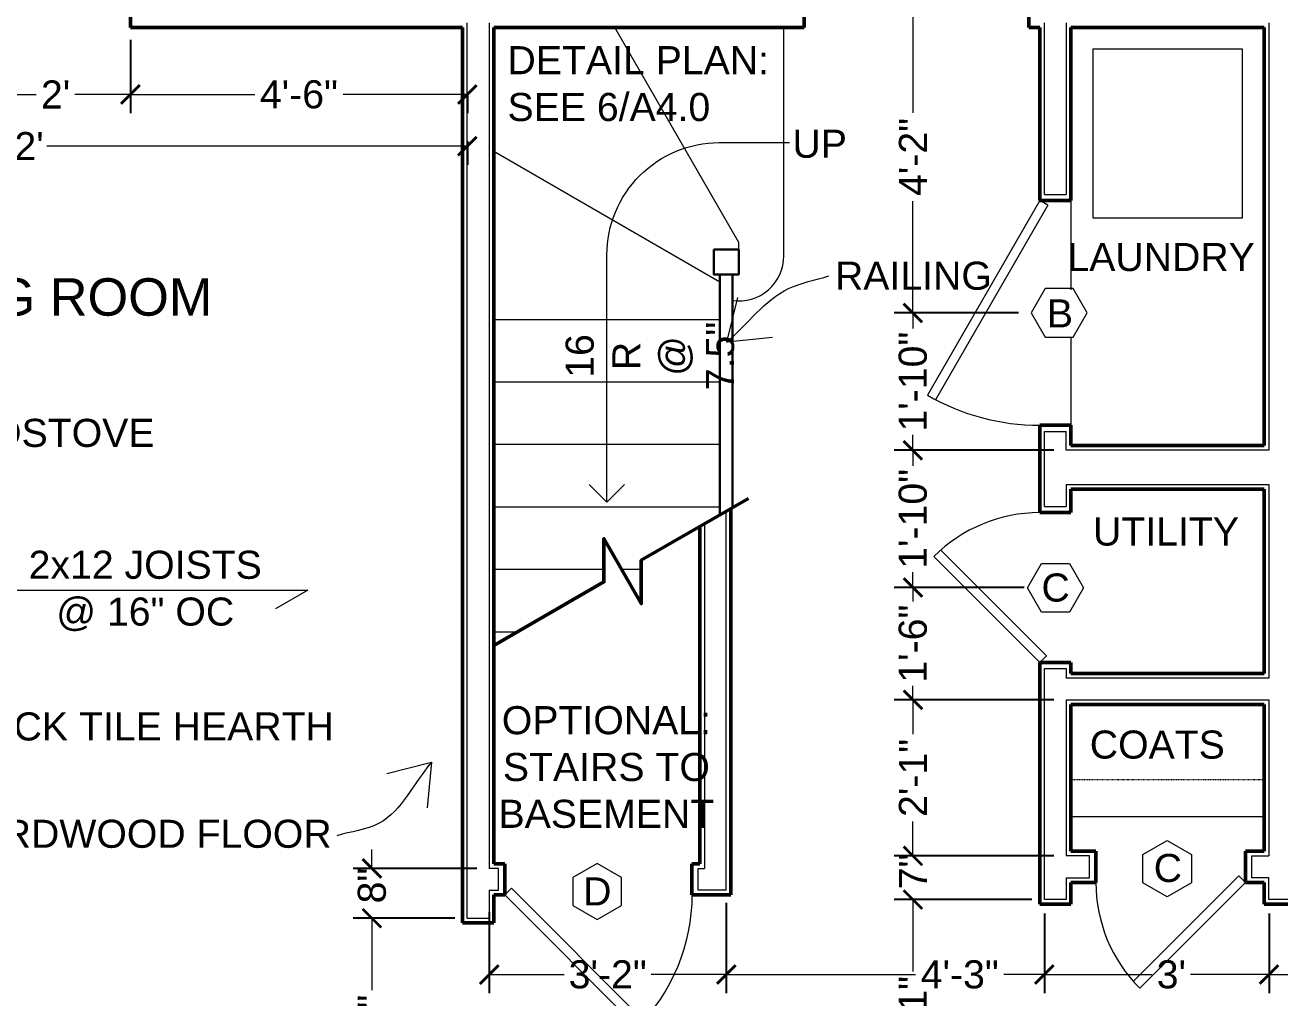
# Model space of a CAD drawing. Header units: inches. Extents: x -4969 to 16721, y 2489 to 24693.
# Drawn here: x 373.1 to 574.2, y 7137.5 to 7293.4 of the extents above; entities that cross this region are included whole.
import ezdxf

# ---------------------------------------------------------------- set-up
doc = ezdxf.new("R2010")
doc.units = ezdxf.units.IN
doc.header["$MEASUREMENT"] = 0
doc.linetypes.add('DASHED2', pattern=[0.375, 0.25, -0.125])
doc.layers.get('0').update_dxf_attribs({"lineweight": 5})
for name, color, linetype, lineweight in [('1', 1, 'Continuous', 9), ('2', 6, 'Continuous', 20), ('3', 3, 'Continuous', 30), ('5', 4, 'Continuous', 50), ('A-DIMSx', 7, 'Continuous', 9), ('A-SYMB', 7, 'Continuous', 20), ('A-TEXTx', 7, 'Continuous', 20)]:
    doc.layers.add(name, color=color, linetype=linetype, lineweight=lineweight)
doc.styles.get("Standard").update_dxf_attribs({"font": 'Arial.ttf'})
doc.dimstyles.get("Standard").update_dxf_attribs({"dimtxt": 3, "dimasz": 2, "dimexe": 0.03125, "dimexo": 0.0625, "dimgap": 0.03125, "dimtad": 0, "dimtoh": 1, "dimdec": 4, "dimlfac": 0.99985, "dimzin": 0, "dimdsep": 46, "dimlunit": 4, "dimtxsty": 'Standard', "dimblk": 'ARCHTICK', "dimblk1": 'ARCHTICK', "dimblk2": 'ARCHTICK', "dimcen": 0.09, "dimclrt": 256, "dimadec": 0, "dimazin": 0, "dimtfac": 1, "dimtdec": 4, "dimtofl": 0, "dimtmove": 0, "dimatfit": 3, "dimfxl": 1, "dimtolj": 1, "dimtzin": 0, "dimarcsym": 0})

# ---------------------------------------------------------------- blocks, each defined once
blk = doc.blocks.new('door plan 24')
at = {"layer": '1'}
for p, q in [((356.81, 1360.41), (360.31, 1360.41)), ((356.06, 1335.41), (339.09, 1352.38)), ((357.12, 1336.47), (340.15, 1353.44)), ((356.06, 1335.41), (357.12, 1336.47)), ((356.81, 1334.41), (360.31, 1334.41))]:
    blk.add_line(p, q, dxfattribs=at)
blk.add_arc((356.06, 1335.41), 24, 90, 135, dxfattribs=at)
at = {"layer": '5'}
for p, q in [((361.06, 1359.41), (356.06, 1359.41)), ((361.06, 1335.41), (356.06, 1335.41))]:
    blk.add_line(p, q, dxfattribs=at)
blk = doc.blocks.new('_ArchTick')
at = {"color": 0, "linetype": 'ByBlock', "lineweight": 0, "const_width": 0.15}
blk.add_lwpolyline([(-0.5, -0.5), (0.5, 0.5)], dxfattribs=at)
blk = doc.blocks.new('*D22')
at = {"layer": 'A-DIMSx', "color": 0, "lineweight": -2, "ltscale": 0.1, "transparency": 16777216}
for p, q in [((390, 7291.02), (390, 7279.28)), ((444, 7282.18), (444, 7279.28))]:
    blk.add_line(p, q, dxfattribs=at)
at = {"layer": 'A-DIMSx', "color": 0, "lineweight": 5, "ltscale": 0.1, "transparency": 16777216}
for p, q in [((390, 7282.28), (409.92, 7282.28)), ((444, 7282.28), (424.07, 7282.28))]:
    blk.add_line(p, q, dxfattribs=at)
at = {"layer": 'Defpoints', "color": 0, "ltscale": 0.1, "transparency": 16777216}
for p in [(390, 7293.02), (444, 7284.18), (444, 7282.28)]:
    blk.add_point(p, dxfattribs=at)
at = {"layer": 'A-DIMSx', "color": 0, "lineweight": 5, "ltscale": 0.1, "transparency": 16777216, "xscale": 3, "yscale": 3, "zscale": 3, "rotation": 180}
blk.add_blockref('_ArchTick', (390, 7282.28), dxfattribs=at)
at = {"layer": 'A-DIMSx', "color": 0, "lineweight": 5, "ltscale": 0.1, "transparency": 16777216, "xscale": 3, "yscale": 3, "zscale": 3}
blk.add_blockref('_ArchTick', (444, 7282.28), dxfattribs=at)
at = {"layer": 'A-DIMSx', "ltscale": 0.1, "transparency": 16777216, "insert": (417, 7282.28), "char_height": 4.5, "attachment_point": 5}
blk.add_mtext('\\A1;4\'-6"', dxfattribs=at)
blk = doc.blocks.new('*D24')
at = {"layer": 'A-DIMSx', "color": 0, "lineweight": -2, "ltscale": 0.1, "transparency": 16777216}
for p, q in [((300, 7275.79), (300, 7271.01)), ((444, 7274.82), (444, 7271.01))]:
    blk.add_line(p, q, dxfattribs=at)
at = {"layer": 'A-DIMSx', "color": 0, "lineweight": 5, "ltscale": 0.1, "transparency": 16777216}
for p, q in [((300, 7274.01), (367.39, 7274.01)), ((444, 7274.01), (376.6, 7274.01))]:
    blk.add_line(p, q, dxfattribs=at)
at = {"layer": 'Defpoints', "color": 0, "ltscale": 0.1, "transparency": 16777216}
for p in [(300, 7277.79), (444, 7276.82), (444, 7274.01)]:
    blk.add_point(p, dxfattribs=at)
at = {"layer": 'A-DIMSx', "color": 0, "lineweight": 5, "ltscale": 0.1, "transparency": 16777216, "xscale": 3, "yscale": 3, "zscale": 3, "rotation": 180}
blk.add_blockref('_ArchTick', (300, 7274.01), dxfattribs=at)
at = {"layer": 'A-DIMSx', "color": 0, "lineweight": 5, "ltscale": 0.1, "transparency": 16777216, "xscale": 3, "yscale": 3, "zscale": 3}
blk.add_blockref('_ArchTick', (444, 7274.01), dxfattribs=at)
at = {"layer": 'A-DIMSx', "ltscale": 0.1, "transparency": 16777216, "insert": (372, 7274.01), "char_height": 4.5, "attachment_point": 5}
blk.add_mtext("\\A1;12'", dxfattribs=at)
blk = doc.blocks.new('*D41')
at = {"layer": 'A-DIMSx', "color": 0, "lineweight": -2, "ltscale": 0.1, "transparency": 16777216}
for p, q in [((534.5, 7153.27), (512.42, 7153.27)), ((534.5, 7116.27), (512.42, 7116.27))]:
    blk.add_line(p, q, dxfattribs=at)
at = {"layer": 'A-DIMSx', "color": 0, "lineweight": 5, "ltscale": 0.1, "transparency": 16777216}
for p, q in [((515.42, 7153.27), (515.42, 7141.75)), ((515.42, 7116.27), (515.42, 7127.8))]:
    blk.add_line(p, q, dxfattribs=at)
at = {"layer": 'Defpoints', "color": 0, "ltscale": 0.1, "transparency": 16777216}
for p in [(515.42, 7153.27), (536.5, 7153.27), (536.5, 7116.27)]:
    blk.add_point(p, dxfattribs=at)
at = {"layer": 'A-DIMSx', "color": 0, "lineweight": 5, "ltscale": 0.1, "transparency": 16777216, "xscale": 3, "yscale": 3, "zscale": 3}
for p, rotation in [((515.42, 7153.27), 90), ((515.42, 7116.27), 270)]:
    blk.add_blockref('_ArchTick', p, dxfattribs=dict(at, rotation=rotation))
at = {"layer": 'A-DIMSx', "ltscale": 0.1, "transparency": 16777216, "insert": (515.42, 7134.77), "char_height": 4.5, "attachment_point": 5, "rotation": 90}
blk.add_mtext('\\A1;3\'-1"', dxfattribs=at)
blk = doc.blocks.new('*D42')
at = {"layer": 'A-DIMSx', "color": 0, "lineweight": -2, "ltscale": 0.1, "transparency": 16777216}
for p, q in [((538, 7185.27), (512.42, 7185.27)), ((538, 7160.27), (512.42, 7160.27))]:
    blk.add_line(p, q, dxfattribs=at)
at = {"layer": 'A-DIMSx', "color": 0, "lineweight": 5, "ltscale": 0.1, "transparency": 16777216}
for p, q in [((515.42, 7185.27), (515.42, 7179.79)), ((515.42, 7160.27), (515.42, 7165.76))]:
    blk.add_line(p, q, dxfattribs=at)
at = {"layer": 'Defpoints', "color": 0, "ltscale": 0.1, "transparency": 16777216}
for p in [(515.42, 7185.27), (540, 7185.27), (540, 7160.27)]:
    blk.add_point(p, dxfattribs=at)
at = {"layer": 'A-DIMSx', "color": 0, "lineweight": 5, "ltscale": 0.1, "transparency": 16777216, "xscale": 3, "yscale": 3, "zscale": 3}
for p, rotation in [((515.42, 7185.27), 90), ((515.42, 7160.27), 270)]:
    blk.add_blockref('_ArchTick', p, dxfattribs=dict(at, rotation=rotation))
at = {"layer": 'A-DIMSx', "ltscale": 0.1, "transparency": 16777216, "insert": (515.42, 7172.77), "char_height": 4.5, "attachment_point": 5, "rotation": 90}
blk.add_mtext('\\A1;2\'-1"', dxfattribs=at)
blk = doc.blocks.new('*D43')
at = {"layer": 'A-DIMSx', "color": 0, "lineweight": -2, "ltscale": 0.1, "transparency": 16777216}
for p, q in [((533.24, 7203.28), (512.42, 7203.28)), ((538, 7185.27), (512.42, 7185.27))]:
    blk.add_line(p, q, dxfattribs=at)
at = {"layer": 'A-DIMSx', "color": 0, "lineweight": 5, "ltscale": 0.1, "transparency": 16777216}
for p, q in [((515.42, 7203.28), (515.42, 7201.05)), ((515.42, 7185.27), (515.42, 7187.51))]:
    blk.add_line(p, q, dxfattribs=at)
at = {"layer": 'Defpoints', "color": 0, "ltscale": 0.1, "transparency": 16777216}
for p in [(515.42, 7203.28), (535.24, 7203.28), (540, 7185.27)]:
    blk.add_point(p, dxfattribs=at)
at = {"layer": 'A-DIMSx', "color": 0, "lineweight": 5, "ltscale": 0.1, "transparency": 16777216, "xscale": 3, "yscale": 3, "zscale": 3}
for p, rotation in [((515.42, 7203.28), 90), ((515.42, 7185.27), 270)]:
    blk.add_blockref('_ArchTick', p, dxfattribs=dict(at, rotation=rotation))
at = {"layer": 'A-DIMSx', "ltscale": 0.1, "transparency": 16777216, "insert": (515.42, 7194.28), "char_height": 4.5, "attachment_point": 5, "rotation": 90}
blk.add_mtext('\\A1;1\'-6"', dxfattribs=at)
blk = doc.blocks.new('*D44')
at = {"layer": 'A-DIMSx', "color": 0, "lineweight": -2, "ltscale": 0.1, "transparency": 16777216}
for p, q in [((538, 7225.27), (512.42, 7225.27)), ((533.24, 7203.28), (512.42, 7203.28))]:
    blk.add_line(p, q, dxfattribs=at)
at = {"layer": 'A-DIMSx', "color": 0, "lineweight": 5, "ltscale": 0.1, "transparency": 16777216}
for p, q in [((515.42, 7225.27), (515.42, 7222.79)), ((515.42, 7203.28), (515.42, 7205.76))]:
    blk.add_line(p, q, dxfattribs=at)
at = {"layer": 'Defpoints', "color": 0, "ltscale": 0.1, "transparency": 16777216}
for p in [(515.42, 7225.27), (540, 7225.27), (535.24, 7203.28)]:
    blk.add_point(p, dxfattribs=at)
at = {"layer": 'A-DIMSx', "color": 0, "lineweight": 5, "ltscale": 0.1, "transparency": 16777216, "xscale": 3, "yscale": 3, "zscale": 3}
for p, rotation in [((515.42, 7225.27), 90), ((515.42, 7203.28), 270)]:
    blk.add_blockref('_ArchTick', p, dxfattribs=dict(at, rotation=rotation))
at = {"layer": 'A-DIMSx', "ltscale": 0.1, "transparency": 16777216, "insert": (515.42, 7214.28), "char_height": 4.5, "attachment_point": 5, "rotation": 90}
blk.add_mtext('\\A1;1\'-10"', dxfattribs=at)
blk = doc.blocks.new('*D45')
at = {"layer": 'A-DIMSx', "color": 0, "lineweight": -2, "ltscale": 0.1, "transparency": 16777216}
for p, q in [((532.37, 7247.27), (512.42, 7247.27)), ((538, 7225.27), (512.42, 7225.27))]:
    blk.add_line(p, q, dxfattribs=at)
at = {"layer": 'A-DIMSx', "color": 0, "lineweight": 5, "ltscale": 0.1, "transparency": 16777216}
for p, q in [((515.42, 7247.27), (515.42, 7244.79)), ((515.42, 7225.27), (515.42, 7227.76))]:
    blk.add_line(p, q, dxfattribs=at)
at = {"layer": 'Defpoints', "color": 0, "ltscale": 0.1, "transparency": 16777216}
for p in [(515.42, 7247.27), (534.37, 7247.27), (540, 7225.27)]:
    blk.add_point(p, dxfattribs=at)
at = {"layer": 'A-DIMSx', "color": 0, "lineweight": 5, "ltscale": 0.1, "transparency": 16777216, "xscale": 3, "yscale": 3, "zscale": 3}
for p, rotation in [((515.42, 7247.27), 90), ((515.42, 7225.27), 270)]:
    blk.add_blockref('_ArchTick', p, dxfattribs=dict(at, rotation=rotation))
at = {"layer": 'A-DIMSx', "ltscale": 0.1, "transparency": 16777216, "insert": (515.42, 7236.27), "char_height": 4.5, "attachment_point": 5, "rotation": 90}
blk.add_mtext('\\A1;1\'-10"', dxfattribs=at)
blk = doc.blocks.new('*D46')
at = {"layer": 'A-DIMSx', "color": 0, "lineweight": -2, "ltscale": 0.1, "transparency": 16777216}
for p, q in [((532.75, 7297.27), (512.42, 7297.27)), ((532.37, 7247.27), (512.42, 7247.27))]:
    blk.add_line(p, q, dxfattribs=at)
at = {"layer": 'A-DIMSx', "color": 0, "lineweight": 5, "ltscale": 0.1, "transparency": 16777216}
for p, q in [((515.42, 7297.27), (515.42, 7279.35)), ((515.42, 7247.27), (515.42, 7265.2))]:
    blk.add_line(p, q, dxfattribs=at)
at = {"layer": 'Defpoints', "color": 0, "ltscale": 0.1, "transparency": 16777216}
for p in [(515.42, 7297.27), (534.75, 7297.27), (534.37, 7247.27)]:
    blk.add_point(p, dxfattribs=at)
at = {"layer": 'A-DIMSx', "color": 0, "lineweight": 5, "ltscale": 0.1, "transparency": 16777216, "xscale": 3, "yscale": 3, "zscale": 3}
for p, rotation in [((515.42, 7297.27), 90), ((515.42, 7247.27), 270)]:
    blk.add_blockref('_ArchTick', p, dxfattribs=dict(at, rotation=rotation))
at = {"layer": 'A-DIMSx', "ltscale": 0.1, "transparency": 16777216, "insert": (515.42, 7272.27), "char_height": 4.5, "attachment_point": 5, "rotation": 90}
blk.add_mtext('\\A1;4\'-2"', dxfattribs=at)
blk = doc.blocks.new('*D47')
at = {"layer": 'A-DIMSx', "color": 0, "lineweight": -2, "ltscale": 0.1, "transparency": 16777216}
for p, q in [((485.5, 7152.77), (485.5, 7138.26)), ((447.5, 7151.27), (447.5, 7138.26))]:
    blk.add_line(p, q, dxfattribs=at)
at = {"layer": 'A-DIMSx', "color": 0, "lineweight": 5, "ltscale": 0.1, "transparency": 16777216}
for p, q in [((447.5, 7141.26), (459.52, 7141.26)), ((485.5, 7141.26), (473.48, 7141.26))]:
    blk.add_line(p, q, dxfattribs=at)
at = {"layer": 'Defpoints', "color": 0, "ltscale": 0.1, "transparency": 16777216}
for p in [(485.5, 7154.77), (447.5, 7153.27), (485.5, 7141.26)]:
    blk.add_point(p, dxfattribs=at)
at = {"layer": 'A-DIMSx', "color": 0, "lineweight": 5, "ltscale": 0.1, "transparency": 16777216, "xscale": 3, "yscale": 3, "zscale": 3, "rotation": 180}
blk.add_blockref('_ArchTick', (447.5, 7141.26), dxfattribs=at)
at = {"layer": 'A-DIMSx', "color": 0, "lineweight": 5, "ltscale": 0.1, "transparency": 16777216, "xscale": 3, "yscale": 3, "zscale": 3}
blk.add_blockref('_ArchTick', (485.5, 7141.26), dxfattribs=at)
at = {"layer": 'A-DIMSx', "ltscale": 0.1, "transparency": 16777216, "insert": (466.5, 7141.26), "char_height": 4.5, "attachment_point": 5}
blk.add_mtext('\\A1;3\'-2"', dxfattribs=at)
blk = doc.blocks.new('*D48')
at = {"layer": 'A-DIMSx', "color": 0, "lineweight": -2, "ltscale": 0.1, "transparency": 16777216}
for p, q in [((485.5, 7152.77), (485.5, 7138.26)), ((536.5, 7151.02), (536.5, 7138.26))]:
    blk.add_line(p, q, dxfattribs=at)
at = {"layer": 'A-DIMSx', "color": 0, "lineweight": 5, "ltscale": 0.1, "transparency": 16777216}
for p, q in [((485.5, 7141.26), (515.86, 7141.26)), ((536.5, 7141.26), (530, 7141.26))]:
    blk.add_line(p, q, dxfattribs=at)
at = {"layer": 'Defpoints', "color": 0, "ltscale": 0.1, "transparency": 16777216}
for p in [(485.5, 7154.77), (536.5, 7153.02), (536.5, 7141.26)]:
    blk.add_point(p, dxfattribs=at)
at = {"layer": 'A-DIMSx', "color": 0, "lineweight": 5, "ltscale": 0.1, "transparency": 16777216, "xscale": 3, "yscale": 3, "zscale": 3, "rotation": 180}
blk.add_blockref('_ArchTick', (485.5, 7141.26), dxfattribs=at)
at = {"layer": 'A-DIMSx', "color": 0, "lineweight": 5, "ltscale": 0.1, "transparency": 16777216, "xscale": 3, "yscale": 3, "zscale": 3}
blk.add_blockref('_ArchTick', (536.5, 7141.26), dxfattribs=at)
at = {"layer": 'A-DIMSx', "ltscale": 0.1, "transparency": 16777216, "insert": (522.93, 7141.26), "char_height": 4.5, "attachment_point": 5}
blk.add_mtext('\\A1;4\'-3"', dxfattribs=at)
blk = doc.blocks.new('*D49')
at = {"layer": 'A-DIMSx', "color": 0, "lineweight": -2, "ltscale": 0.1, "transparency": 16777216}
for p, q in [((536.5, 7151.02), (536.5, 7138.26)), ((572.5, 7151.02), (572.5, 7138.26))]:
    blk.add_line(p, q, dxfattribs=at)
at = {"layer": 'A-DIMSx', "color": 0, "lineweight": 5, "ltscale": 0.1, "transparency": 16777216}
for p, q in [((536.5, 7141.26), (553.78, 7141.26)), ((572.5, 7141.26), (559.92, 7141.26))]:
    blk.add_line(p, q, dxfattribs=at)
at = {"layer": 'Defpoints', "color": 0, "ltscale": 0.1, "transparency": 16777216}
for p in [(536.5, 7153.02), (572.5, 7153.02), (572.5, 7141.26)]:
    blk.add_point(p, dxfattribs=at)
at = {"layer": 'A-DIMSx', "color": 0, "lineweight": 5, "ltscale": 0.1, "transparency": 16777216, "xscale": 3, "yscale": 3, "zscale": 3, "rotation": 180}
blk.add_blockref('_ArchTick', (536.5, 7141.26), dxfattribs=at)
at = {"layer": 'A-DIMSx', "color": 0, "lineweight": 5, "ltscale": 0.1, "transparency": 16777216, "xscale": 3, "yscale": 3, "zscale": 3}
blk.add_blockref('_ArchTick', (572.5, 7141.26), dxfattribs=at)
at = {"layer": 'A-DIMSx', "ltscale": 0.1, "transparency": 16777216, "insert": (556.85, 7141.26), "char_height": 4.5, "attachment_point": 5}
blk.add_mtext("\\A1;3'", dxfattribs=at)
blk = doc.blocks.new('*D50')
at = {"layer": 'A-DIMSx', "color": 0, "lineweight": -2, "ltscale": 0.1, "transparency": 16777216}
for p, q in [((572.5, 7151.02), (572.5, 7138.26)), ((680.5, 7124.27), (680.5, 7144.26))]:
    blk.add_line(p, q, dxfattribs=at)
at = {"layer": 'A-DIMSx', "color": 0, "lineweight": 5, "ltscale": 0.1, "transparency": 16777216}
for p, q in [((572.5, 7141.26), (623.43, 7141.26)), ((680.5, 7141.26), (629.57, 7141.26))]:
    blk.add_line(p, q, dxfattribs=at)
at = {"layer": 'Defpoints', "color": 0, "ltscale": 0.1, "transparency": 16777216}
for p in [(572.5, 7153.02), (680.5, 7141.26), (680.5, 7122.27)]:
    blk.add_point(p, dxfattribs=at)
at = {"layer": 'A-DIMSx', "color": 0, "lineweight": 5, "ltscale": 0.1, "transparency": 16777216, "xscale": 3, "yscale": 3, "zscale": 3, "rotation": 180}
blk.add_blockref('_ArchTick', (572.5, 7141.26), dxfattribs=at)
at = {"layer": 'A-DIMSx', "color": 0, "lineweight": 5, "ltscale": 0.1, "transparency": 16777216, "xscale": 3, "yscale": 3, "zscale": 3}
blk.add_blockref('_ArchTick', (680.5, 7141.26), dxfattribs=at)
at = {"layer": 'A-DIMSx', "ltscale": 0.1, "transparency": 16777216, "insert": (626.5, 7141.26), "char_height": 4.5, "attachment_point": 5}
blk.add_mtext("\\A1;9'", dxfattribs=at)
blk = doc.blocks.new('*D97')
at = {"layer": 'A-DIMSx', "color": 0, "lineweight": 5, "ltscale": 0.1, "transparency": 16777216}
for p, q in [((515.42, 7160.27), (515.42, 7163.27)), ((515.42, 7153.27), (515.42, 7150.27))]:
    blk.add_line(p, q, dxfattribs=at)
at = {"layer": 'A-DIMSx', "color": 0, "lineweight": -2, "ltscale": 0.1, "transparency": 16777216}
for p, q in [((537.93, 7160.27), (512.42, 7160.27)), ((534.5, 7153.27), (512.42, 7153.27))]:
    blk.add_line(p, q, dxfattribs=at)
at = {"layer": 'Defpoints', "color": 0, "ltscale": 0.1, "transparency": 16777216}
for p in [(515.42, 7160.27), (539.93, 7160.27), (536.5, 7153.27)]:
    blk.add_point(p, dxfattribs=at)
at = {"layer": 'A-DIMSx', "color": 0, "lineweight": 5, "ltscale": 0.1, "transparency": 16777216, "xscale": 3, "yscale": 3, "zscale": 3}
for p, rotation in [((515.42, 7160.27), 270), ((515.42, 7153.27), 90)]:
    blk.add_blockref('_ArchTick', p, dxfattribs=dict(at, rotation=rotation))
at = {"layer": 'A-DIMSx', "ltscale": 0.1, "transparency": 16777216, "insert": (515.42, 7157.78), "char_height": 4.5, "attachment_point": 5, "rotation": 90}
blk.add_mtext('\\A1;7"', dxfattribs=at)
blk = doc.blocks.new('*D110')
at = {"layer": 'A-DIMSx', "color": 0, "lineweight": -2, "ltscale": 0.1, "transparency": 16777216}
for p, q in [((442, 7150.27), (425.71, 7150.27)), ((442, 7113.27), (425.71, 7113.27))]:
    blk.add_line(p, q, dxfattribs=at)
at = {"layer": 'A-DIMSx', "color": 0, "lineweight": 5, "ltscale": 0.1, "transparency": 16777216}
for p, q in [((428.71, 7150.27), (428.71, 7138.75)), ((428.71, 7113.27), (428.71, 7124.8))]:
    blk.add_line(p, q, dxfattribs=at)
at = {"layer": 'Defpoints', "color": 0, "ltscale": 0.1, "transparency": 16777216}
for p in [(428.71, 7150.27), (444, 7150.27), (444, 7113.27)]:
    blk.add_point(p, dxfattribs=at)
at = {"layer": 'A-DIMSx', "color": 0, "lineweight": 5, "ltscale": 0.1, "transparency": 16777216, "xscale": 3, "yscale": 3, "zscale": 3}
for p, rotation in [((428.71, 7150.27), 90), ((428.71, 7113.27), 270)]:
    blk.add_blockref('_ArchTick', p, dxfattribs=dict(at, rotation=rotation))
at = {"layer": 'A-DIMSx', "ltscale": 0.1, "transparency": 16777216, "insert": (428.71, 7131.77), "char_height": 4.5, "attachment_point": 5, "rotation": 90}
blk.add_mtext('\\A1;3\'-1"', dxfattribs=at)
blk = doc.blocks.new('*D111')
at = {"layer": 'A-DIMSx', "color": 0, "lineweight": 5, "ltscale": 0.1, "transparency": 16777216}
for p, q in [((428.71, 7158.27), (428.71, 7161.27)), ((428.71, 7150.27), (428.71, 7147.27))]:
    blk.add_line(p, q, dxfattribs=at)
at = {"layer": 'A-DIMSx', "color": 0, "lineweight": -2, "ltscale": 0.1, "transparency": 16777216}
for p, q in [((445.5, 7158.27), (425.71, 7158.27)), ((442, 7150.27), (425.71, 7150.27))]:
    blk.add_line(p, q, dxfattribs=at)
at = {"layer": 'Defpoints', "color": 0, "ltscale": 0.1, "transparency": 16777216}
for p in [(428.71, 7158.27), (447.5, 7158.27), (444, 7150.27)]:
    blk.add_point(p, dxfattribs=at)
at = {"layer": 'A-DIMSx', "color": 0, "lineweight": 5, "ltscale": 0.1, "transparency": 16777216, "xscale": 3, "yscale": 3, "zscale": 3}
for p, rotation in [((428.71, 7158.27), 270), ((428.71, 7150.27), 90)]:
    blk.add_blockref('_ArchTick', p, dxfattribs=dict(at, rotation=rotation))
at = {"layer": 'A-DIMSx', "ltscale": 0.1, "transparency": 16777216, "insert": (428.71, 7155.52), "char_height": 4.5, "attachment_point": 5, "rotation": 90}
blk.add_mtext('\\A1;8"', dxfattribs=at)
blk = doc.blocks.new('*D400')
at = {"layer": 'A-DIMSx', "color": 0, "lineweight": -2, "ltscale": 0.1, "transparency": 16777216}
for p, q in [((366, 7291.02), (366, 7279.28)), ((390, 7291.02), (390, 7279.28))]:
    blk.add_line(p, q, dxfattribs=at)
at = {"layer": 'A-DIMSx', "color": 0, "lineweight": 5, "ltscale": 0.1, "transparency": 16777216}
for p, q in [((366, 7282.28), (374.89, 7282.28)), ((390, 7282.28), (381.1, 7282.28))]:
    blk.add_line(p, q, dxfattribs=at)
at = {"layer": 'Defpoints', "color": 0, "ltscale": 0.1, "transparency": 16777216}
for p in [(366, 7293.02), (390, 7293.02), (390, 7282.28)]:
    blk.add_point(p, dxfattribs=at)
at = {"layer": 'A-DIMSx', "color": 0, "lineweight": 5, "ltscale": 0.1, "transparency": 16777216, "xscale": 3, "yscale": 3, "zscale": 3, "rotation": 180}
blk.add_blockref('_ArchTick', (366, 7282.28), dxfattribs=at)
at = {"layer": 'A-DIMSx', "color": 0, "lineweight": 5, "ltscale": 0.1, "transparency": 16777216, "xscale": 3, "yscale": 3, "zscale": 3}
blk.add_blockref('_ArchTick', (390, 7282.28), dxfattribs=at)
at = {"layer": 'A-DIMSx', "ltscale": 0.1, "transparency": 16777216, "insert": (378, 7282.28), "char_height": 4.5, "attachment_point": 5}
blk.add_mtext("\\A1;2'", dxfattribs=at)
blk = doc.blocks.new('*D489')
at = {"layer": 'A-DIMSx', "color": 0, "lineweight": -2, "ltscale": 0.1, "transparency": 16777216}
for p, q in [((274, 7171.27), (274, 6967.5)), ((767.5, 7019.77), (767.5, 6967.5))]:
    blk.add_line(p, q, dxfattribs=at)
at = {"layer": 'A-DIMSx', "color": 0, "lineweight": 5, "ltscale": 0.1, "transparency": 16777216}
for p, q in [((274, 6970.5), (510.29, 6970.5)), ((767.5, 6970.5), (531.21, 6970.5))]:
    blk.add_line(p, q, dxfattribs=at)
at = {"layer": 'Defpoints', "color": 0, "ltscale": 0.1, "transparency": 16777216}
for p in [(274, 7173.27), (767.5, 7021.77), (274, 6970.5)]:
    blk.add_point(p, dxfattribs=at)
at = {"layer": 'A-DIMSx', "color": 0, "lineweight": 5, "ltscale": 0.1, "transparency": 16777216, "xscale": 3, "yscale": 3, "zscale": 3, "rotation": 180}
blk.add_blockref('_ArchTick', (274, 6970.5), dxfattribs=at)
at = {"layer": 'A-DIMSx', "color": 0, "lineweight": 5, "ltscale": 0.1, "transparency": 16777216, "xscale": 3, "yscale": 3, "zscale": 3}
blk.add_blockref('_ArchTick', (767.5, 6970.5), dxfattribs=at)
at = {"layer": 'A-DIMSx', "ltscale": 0.1, "transparency": 16777216, "insert": (520.75, 6970.5), "char_height": 4.5, "attachment_point": 5}
blk.add_mtext('\\A1;41\'-1{\\H1x;\\S1/2;}"', dxfattribs=at)
blk = doc.blocks.new('*D492')
at = {"layer": 'A-DIMSx', "color": 0, "lineweight": -2, "ltscale": 0.1, "transparency": 16777216}
for p, q in [((655.22, 7873.27), (813.17, 7873.27)), ((530, 7001.77), (813.17, 7001.77))]:
    blk.add_line(p, q, dxfattribs=at)
at = {"layer": 'A-DIMSx', "color": 0, "lineweight": 5, "ltscale": 0.1, "transparency": 16777216}
for p, q in [((810.17, 7873.27), (810.17, 7447.88)), ((810.17, 7001.77), (810.17, 7427.17))]:
    blk.add_line(p, q, dxfattribs=at)
at = {"layer": 'Defpoints', "color": 0, "ltscale": 0.1, "transparency": 16777216}
for p in [(653.22, 7873.27), (810.17, 7873.27), (528, 7001.77)]:
    blk.add_point(p, dxfattribs=at)
at = {"layer": 'A-DIMSx', "color": 0, "lineweight": 5, "ltscale": 0.1, "transparency": 16777216, "xscale": 3, "yscale": 3, "zscale": 3}
for p, rotation in [((810.17, 7873.27), 90), ((810.17, 7001.77), 270)]:
    blk.add_blockref('_ArchTick', p, dxfattribs=dict(at, rotation=rotation))
at = {"layer": 'A-DIMSx', "ltscale": 0.1, "transparency": 16777216, "insert": (810.17, 7437.52), "char_height": 4.5, "attachment_point": 5, "rotation": 90}
blk.add_mtext('\\A1;72\'-7{\\H1x;\\S1/2;}"', dxfattribs=at)
blk = doc.blocks.new('*D504')
at = {"layer": 'A-DIMSx', "color": 0, "lineweight": -2, "ltscale": 0.1, "transparency": 16777216}
for p, q in [((361.47, 7873.27), (215.06, 7873.27)), ((454, 7001.77), (215.06, 7001.77))]:
    blk.add_line(p, q, dxfattribs=at)
at = {"layer": 'A-DIMSx', "color": 0, "lineweight": 5, "ltscale": 0.1, "transparency": 16777216}
for p, q in [((218.06, 7873.27), (218.06, 7447.88)), ((218.06, 7001.77), (218.06, 7427.17))]:
    blk.add_line(p, q, dxfattribs=at)
at = {"layer": 'Defpoints', "color": 0, "ltscale": 0.1, "transparency": 16777216}
for p in [(218.06, 7873.27), (363.47, 7873.27), (456, 7001.77)]:
    blk.add_point(p, dxfattribs=at)
at = {"layer": 'A-DIMSx', "color": 0, "lineweight": 5, "ltscale": 0.1, "transparency": 16777216, "xscale": 3, "yscale": 3, "zscale": 3}
for p, rotation in [((218.06, 7873.27), 90), ((218.06, 7001.77), 270)]:
    blk.add_blockref('_ArchTick', p, dxfattribs=dict(at, rotation=rotation))
at = {"layer": 'A-DIMSx', "ltscale": 0.1, "transparency": 16777216, "insert": (218.06, 7437.52), "char_height": 4.5, "attachment_point": 5, "rotation": 90}
blk.add_mtext('\\A1;72\'-7{\\H1x;\\S1/2;}"', dxfattribs=at)
blk = doc.blocks.new('door plan 30')
at = {"layer": '1'}
for p, q in [((362.69, 1685.26), (359.19, 1685.26)), ((363.44, 1684.26), (362.38, 1683.2)), ((363.44, 1684.26), (384.65, 1663.05)), ((362.38, 1683.2), (383.57, 1662.01)), ((362.69, 1653.26), (359.19, 1653.26))]:
    blk.add_line(p, q, dxfattribs=at)
blk.add_arc((363.44, 1684.26), 30, 270, 315, dxfattribs=at)
at = {"layer": '5'}
for p, q in [((358.44, 1684.26), (363.44, 1684.26)), ((358.44, 1654.26), (363.44, 1654.26))]:
    blk.add_line(p, q, dxfattribs=at)

msp = doc.modelspace()

# ---------------------------------------------------------------- linework, layer by layer
at = {"ltscale": 0.25}
msp.add_line((556.2465993, 7293.0247155), (556.2465993, 7293.0247155), dxfattribs=at)
at = {"layer": '1'}
for p, q in [((443.9965993, 7150.2747155), (443.9965993, 7293.7747155)), ((447.4965993, 7293.7747155), (447.4965993, 7158.2747155)), ((536.4965993, 7266.2747155), (536.4965993, 7293.7747155)), ((539.9965993, 7293.7747155), (539.9965993, 7266.2747155)), ((572.4965993, 7293.7747155), (572.4965993, 7225.2747155)), ((536.4965993, 7266.2747155), (539.9965993, 7266.2747155)), ((536.4965993, 7216.2747155), (536.4965993, 7228.2747155)), ((536.4965993, 7228.2747155), (539.9965993, 7228.2747155)), ((539.9965993, 7225.2747155), (539.9965993, 7228.2747155)), ((572.4965993, 7225.2747155), (539.9965993, 7225.2747155)), ((539.9965993, 7219.7747155), (572.4965993, 7219.7747155)), ((539.9965993, 7219.7747155), (539.9965993, 7216.2747155)), ((572.4965993, 7219.7747155), (572.4965993, 7188.7747155)), ((485.4965993, 7154.7747155), (485.4965993, 7215.4993885)), ((481.9965993, 7213.4786625), (481.9965993, 7158.2747155)), ((536.4965993, 7153.2747155), (536.4965993, 7190.2747155)), ((539.9965993, 7190.2747155), (539.9965993, 7188.7747155)), ((572.4965993, 7188.7747155), (539.9965993, 7188.7747155)), ((539.9965993, 7185.2747155), (572.4965993, 7185.2747155)), ((539.9965993, 7185.2747155), (539.9965993, 7160.2747155)), ((572.4965993, 7185.2747155), (572.4965993, 7160.2747155)), ((543.7465993, 7160.2747155), (539.9965993, 7160.2747155)), ((569.7465993, 7160.2747155), (572.4965993, 7160.2747155)), ((448.9965993, 7158.2747155), (447.4965993, 7158.2747155)), ((480.9965993, 7158.2747155), (481.9965993, 7158.2747155)), ((539.9965993, 7156.7747155), (543.7465993, 7156.7747155)), ((539.9965993, 7156.7747155), (539.9965993, 7153.2747155)), ((572.4965993, 7156.7747155), (569.7465993, 7156.7747155)), ((572.4965993, 7153.2747155), (572.4965993, 7156.7747155)), ((447.4965993, 7154.7747155), (448.9965993, 7154.7747155)), ((447.4965993, 7154.7747155), (447.4965993, 7150.2747155)), ((485.4965993, 7154.7747155), (480.9965993, 7154.7747155)), ((539.9965993, 7153.2747155), (536.4965993, 7153.2747155)), ((575.9965993, 7153.2747155), (572.4965993, 7153.2747155)), ((443.9965993, 7150.2747155), (447.4965993, 7150.2747155))]:
    msp.add_line(p, q, dxfattribs=at)
at = {"layer": '1', "lineweight": 5, "ltscale": 0.1}
for p, q in [((535.7465993, 7265.2747155), (517.7465993, 7234.0978009)), ((537.0456374, 7264.5247155), (535.7465993, 7265.2747155)), ((537.0456374, 7264.5247155), (519.0456374, 7233.3478009))]:
    msp.add_line(p, q, dxfattribs=at)
at = {"layer": '1', "ltscale": 0.25}
for p, q in [((540.7465993, 7265.2747155), (540.7465993, 7250.952585)), ((540.7465992, 7243.452585), (540.7465992, 7229.2747155))]:
    msp.add_line(p, q, dxfattribs=at)
at = {"layer": '1', "linetype": 'DASHED2', "ltscale": 0.25}
msp.add_line((540.7465993, 7172.5247155), (571.7465993, 7172.5247155), dxfattribs=at)
at = {"layer": '1', "ltscale": 0.25}
msp.add_lwpolyline([(544.2465993, 7262.5247155), (568.2465993, 7262.5247155), (568.2465993, 7289.5247155), (544.2465993, 7289.5247155)], close=True, dxfattribs=at)
at = {"layer": '1', "lineweight": 5, "ltscale": 0.1}
msp.add_arc((535.7465993, 7265.2747155), 36, 240, 269.999999925, dxfattribs=at)
at = {"layer": '2'}
for p, q in [((487.4965993, 7258.5891038), (467.6151896, 7293.0247155)), ((494.73924, 7256.436787), (494.73924, 7293.0247155)), ((484.4965993, 7252.1941463), (448.2465993, 7273.1230935)), ((487.4965993, 7257.436787), (487.4965993, 7258.5891038)), ((484.4965993, 7246.1941463), (448.2465993, 7246.1941463)), ((484.4965993, 7236.1941463), (448.2465993, 7236.1941463)), ((484.4965993, 7226.1941463), (448.2465993, 7226.1941463)), ((448.2465993, 7216.1941463), (484.4965993, 7216.1941463)), ((448.2465993, 7206.1941463), (465.8877969, 7206.1941463)), ((468.7239136, 7206.1941463), (471.8877969, 7206.1941463)), ((448.2465993, 7196.1941463), (452.058939, 7196.1941463)), ((571.7465993, 7166.5247155), (540.7465993, 7166.5247155))]:
    msp.add_line(p, q, dxfattribs=at)
at = {"layer": '2', "ltscale": 0.25}
msp.add_lwpolyline([(369.621679, 7205.8647889), (364.4255266, 7202.8647889), (418.4255266, 7202.8647889), (413.2293741, 7199.8647889)], dxfattribs=at)
at = {"layer": '2'}
msp.add_arc((487.4965993, 7256.436787), 7.2426407, 262.063750486, 0, dxfattribs=at)
at = {"layer": '3'}
for p, q in [((484.4965993, 7253.436787), (484.4965993, 7215.1187685)), ((486.4965993, 7253.436787), (486.4965993, 7216.273469))]:
    msp.add_line(p, q, dxfattribs=at)
at = {"layer": '3', "ltscale": 0.25}
msp.add_lwpolyline([(483.4965993, 7257.436787), (483.4965993, 7253.436787), (487.4965993, 7253.436787), (487.4965993, 7257.436787), (483.4965993, 7257.436787)], dxfattribs=at)
at = {"layer": '5'}
for p, q in [((389.9961259, 7298.0247155), (389.9961259, 7293.0247155)), ((497.9965993, 7293.0247155), (497.9965993, 7298.0247155)), ((533.9965993, 7298.0247155), (533.9965993, 7293.0247155)), ((389.9961259, 7293.0247155), (443.2465993, 7293.0247155)), ((443.2465993, 7149.5247155), (443.2465993, 7293.0247155)), ((448.2465993, 7293.0247155), (497.9965993, 7293.0247155)), ((448.2465993, 7159.0247155), (448.2465993, 7293.0247155)), ((533.9965993, 7293.0247155), (535.7465993, 7293.0247155)), ((535.7465993, 7265.2747155), (535.7465993, 7293.0247155)), ((571.7465993, 7293.0247155), (540.7465993, 7293.0247155)), ((540.7465993, 7293.0247155), (540.7465993, 7265.2747155)), ((571.7465993, 7293.0247155), (571.7465993, 7226.0247155)), ((535.7465993, 7265.2747155), (540.7465993, 7265.2747155)), ((535.7465992, 7229.2747155), (540.7465993, 7229.2747155)), ((535.7465993, 7215.2747155), (535.7465993, 7229.2747155)), ((540.7465993, 7226.0247155), (540.7465993, 7229.2747155)), ((540.7465993, 7226.0247155), (571.7465993, 7226.0247155)), ((571.7465993, 7219.0247155), (540.7465993, 7219.0247155)), ((540.7465993, 7219.0247155), (540.7465993, 7215.2747155)), ((571.7465993, 7219.0247155), (571.7465993, 7189.5247155)), ((486.2465993, 7154.0247155), (486.2465993, 7215.9324012)), ((481.2465993, 7213.0456498), (481.2465993, 7159.0247155)), ((535.7465993, 7152.5247155), (535.7465993, 7191.2747155)), ((540.7465993, 7189.5247155), (540.7465993, 7191.2747155)), ((540.7465993, 7189.5247155), (571.7465993, 7189.5247155)), ((571.7465993, 7184.5247155), (540.7465993, 7184.5247155)), ((540.7465993, 7184.5247155), (540.7465993, 7161.0247155)), ((571.7465993, 7161.0247155), (571.7465993, 7184.5247155)), ((540.7465993, 7161.0247155), (544.7465993, 7161.0247155)), ((568.7465993, 7161.0247155), (571.7465993, 7161.0247155)), ((449.9965993, 7159.0247155), (448.2465993, 7159.0247155)), ((481.2465993, 7159.0247155), (479.9965993, 7159.0247155)), ((540.7465993, 7156.0247155), (544.7465993, 7156.0247155)), ((540.7465993, 7156.0247155), (540.7465993, 7152.5247155)), ((571.7465993, 7156.0247155), (568.7465993, 7156.0247155)), ((571.7465993, 7152.5247155), (571.7465993, 7156.0247155)), ((448.2465993, 7149.5247155), (448.2465993, 7154.0247155)), ((448.2465993, 7154.0247155), (449.9965993, 7154.0247155)), ((486.2465993, 7154.0247155), (479.9965993, 7154.0247155)), ((540.7465993, 7152.5247155), (535.7465993, 7152.5247155)), ((576.7465993, 7152.5247155), (571.7465993, 7152.5247155)), ((443.2465993, 7149.5247155), (448.2465993, 7149.5247155))]:
    msp.add_line(p, q, dxfattribs=at)
at = {"layer": '5', "flags": 128}
msp.add_lwpolyline([(489.0763874, 7217.5661801), (471.8877969, 7207.6423428), (471.8877969, 7200.7141395), (465.8877969, 7211.1064444), (465.8877969, 7204.1782411), (448.2465993, 7193.9930909)], dxfattribs=at)
at = {"layer": 'A-SYMB', "ltscale": 0.1}
for points in [[(536.6215993, 7251.1718298), (534.3715993, 7247.2747155), (536.6215993, 7243.3776012), (541.1215993, 7243.3776012), (543.3715993, 7247.2747155), (541.1215993, 7251.1718298)], [(536.0372071, 7199.3455897), (533.7872071, 7203.242704), (536.0372071, 7207.1398183), (540.5372071, 7207.1398183), (542.7872071, 7203.242704), (540.5372071, 7199.3455897)], [(560.0578474, 7155.9683191), (556.160733, 7153.7183191), (552.2636187, 7155.9683191), (552.2636187, 7160.4683191), (556.160733, 7162.7183191), (560.0578474, 7160.4683191)], [(460.9026646, 7152.3233808), (464.7997789, 7150.0733808), (468.6968933, 7152.3233808), (468.6968933, 7156.8233808), (464.7997789, 7159.0733808), (460.9026646, 7156.8233808)]]:
    msp.add_lwpolyline(points, close=True, dxfattribs=at)
at = {"layer": 'A-TEXTx', "ltscale": 0.25}
msp.add_lwpolyline([(463.5431721, 7219.8081415), (466.3715993, 7216.9797143), (469.2000264, 7219.8081415), (466.3715993, 7216.9797143), (466.3715993, 7256.5617862, -0.4142135624), (484.3715993, 7274.5617862), (495.6427485, 7274.5617862)], format="xyb", dxfattribs=at)

# ---------------------------------------------------------------- block references
at = {"layer": '2'}
msp.add_blockref('door plan 24', (179.6896115, 5855.8631932), dxfattribs=at)
at = {"layer": '2', "rotation": 90.00000000000003}
msp.add_blockref('door plan 24', (1904.1581215, 6799.9677277), dxfattribs=at)
at = {"layer": '2', "xscale": -1, "rotation": 90}
msp.add_blockref('door plan 30', (2134.2561745, 7517.4637675), dxfattribs=at)

# ---------------------------------------------------------------- texts
at = {"layer": 'A-TEXTx', "color": 152, "ltscale": 0.25, "insert": (450.4365639, 7283.9976351), "char_height": 4.5, "attachment_point": 4}
msp.add_mtext('DETAIL PLAN: \\PSEE 6/A4.0', dxfattribs=at)
at = {"layer": 'A-TEXTx', "ltscale": 0.25, "char_height": 4.5}
for s, insert, width, attachment_point in [('{UP}', (500.4818109, 7272.0780134), 14.463659429, 8), ('OPTIONAL:\\PSTAIRS TO\\PBASEMENT', (466.2871296, 7174.4852047), 58.413158896, 5)]:
    msp.add_mtext(s, dxfattribs=dict(at, insert=insert, width=width, attachment_point=attachment_point))
at = {"layer": 'A-TEXTx', "ltscale": 0.5}
for s, insert, char_height, width, attachment_point in [('LAUNDRY', (540.1882832, 7258.489624), 4.5, 29.756868121, 1), ('{LIVING ROOM}', (375.1973342, 7252.8336374), 6, 104.530359291, 2), ('B', (538.9940686, 7247.202585), 4.5, 5.465913137, 5), ('{UTILITY}', (544.2913837, 7214.4983446), 4.5, 79.721521148, 1), ('{2x12 JOISTS \\P@ 16" OC}', (392.3666155, 7209.1725374), 4.5, 65.165552809, 2), ('{C}', (538.2969567, 7203.2447957), 4.5, 5.465913137, 5), ('{COATS}', (543.7705463, 7180.3590855), 4.5, 79.721521148, 1), ('{C}', (556.2873125, 7158.3037116), 4.5, 5.465913137, 5), ('D', (464.8389659, 7154.5831304), 4.5, 5.465913137, 5)]:
    msp.add_mtext(s, dxfattribs=dict(at, insert=insert, char_height=char_height, width=width, attachment_point=attachment_point))
at = {"layer": 'A-TEXTx', "ltscale": 0.25, "char_height": 4.5, "attachment_point": 4}
for s, insert in [('{RAILING}', (502.9268075, 7253.2087859)), ('{WOODSTOVE}', (352.2960089, 7228.0271181)), ('BRICK TILE HEARTH', (360.790069, 7180.9847935)), ('{HARDWOOD FLOOR}', (360.790069, 7163.7857408))]:
    msp.add_mtext(s, dxfattribs=dict(at, insert=insert))
at = {"layer": 'A-TEXTx', "ltscale": 0.25, "insert": (459.7519044, 7240.3804683), "char_height": 4.5, "width": 0.265257455, "attachment_point": 2, "rotation": 90}
msp.add_mtext('{16 R @ 7.5"}', dxfattribs=at)

# ---------------------------------------------------------------- dimensions: what is measured, and where the dimension line sits
at = {"layer": 'A-DIMSx', "ltscale": 0.1}
for base, p1, p2, picture, middle in [((218.0635148137, 7873.2747154682), (455.9965992748, 7001.7747163615), (363.4707772694, 7873.2747154682), '*D504', (218.0635148137, 7437.5247159148)), ((810.1704137199, 7873.2747154682), (527.9965992748, 7001.7747163615), (653.218973311, 7873.2747154682), '*D492', (810.1704137199, 7437.5247159148)), ((515.4219838, 7297.2747155), (534.3715993, 7247.2747155), (534.7465993, 7297.2747155), '*D46', (515.4219838, 7272.2747155)), ((515.4219838, 7247.2747155), (539.9965993, 7225.2747155), (534.3715993, 7247.2747155), '*D45', (515.4219838, 7236.2747155)), ((515.4219838, 7225.2747155), (535.235928, 7203.2798691), (539.9965993, 7225.2747155), '*D44', (515.4219838, 7214.2772923)), ((515.4220097, 7203.2798691), (539.9965993, 7185.2747155), (535.235928, 7203.2798691), '*D43', (515.4220097, 7194.2772923)), ((515.4219838, 7185.2747155), (539.9965993, 7160.2747155), (539.9965993, 7185.2747155), '*D42', (515.4219838, 7172.7747155)), ((515.4219838, 7153.2747155), (536.4965993, 7116.2747155), (536.4965993, 7153.2747155), '*D41', (515.4219838, 7134.7747155)), ((428.7081951, 7150.2747155), (443.9965993, 7113.2747155), (443.9965993, 7150.2747155), '*D110', (428.7081951, 7131.7747155))]:
    dim = msp.add_linear_dim(base=base, p1=p1, p2=p2, angle=90, dimstyle='Standard', override={"dimtxt": 4.5, "dimasz": 3, "dimexe": 3, "dimexo": 2, "dimgap": 1, "dimlfac": -47.9928, "dimlwd": 5}, dxfattribs=at)
    dim.commit()
    dim.dimension.update_dxf_attribs({"geometry": picture, "text_midpoint": middle})
for base, p1, p2, picture, middle in [((389.9961259, 7282.2801873), (365.9961259, 7293.0247155), (389.9961259, 7293.0247155), '*D400', (377.9961259, 7282.2801873)), ((443.9965993, 7282.2801873), (389.9961259, 7293.0247155), (443.9965993, 7284.1751109), '*D22', (416.9963626, 7282.2801873)), ((443.9965993, 7274.0089526), (299.9965993, 7277.7932109), (443.9965993, 7276.8239787), '*D24', (371.9965993, 7274.0089526)), ((273.9965993, 6970.5043937), (767.4965993, 7021.7747164), (273.9965993, 7173.2747155), '*D489', (520.7465993, 6970.5043937)), ((485.4965993, 7141.2561874), (447.4965993, 7153.2747155), (485.4965993, 7154.7747155), '*D47', (466.4965993, 7141.2561874)), ((680.4965993, 7141.2561874), (572.4965993, 7153.0247155), (680.4965993, 7122.2747155), '*D50', (626.4965993, 7141.2561874))]:
    dim = msp.add_linear_dim(base=base, p1=p1, p2=p2, dimstyle='Standard', override={"dimtxt": 4.5, "dimasz": 3, "dimexe": 3, "dimexo": 2, "dimgap": 1, "dimlfac": -47.9928, "dimlwd": 5}, dxfattribs=at)
    dim.commit()
    dim.dimension.update_dxf_attribs({"geometry": picture, "text_midpoint": middle})
dim = msp.add_linear_dim(base=(515.4219838, 7160.2747155), p1=(536.4965993, 7153.2747155), p2=(539.9340993, 7160.2747155), angle=90, dimstyle='Standard', override={"dimtxt": 4.5, "dimasz": 3, "dimexe": 3, "dimexo": 2, "dimgap": 1, "dimlfac": -47.9928, "dimlwd": 5}, dxfattribs=at)
dim.commit()
dim.dimension.update_dxf_attribs({"geometry": '*D97', "text_midpoint": (515.4219838, 7157.7838717), "dimtype": 160, "text_rotation": 90})
dim = msp.add_linear_dim(base=(428.7081951, 7158.2747155), p1=(443.9965993, 7150.2747155), p2=(447.4965993, 7158.2747155), angle=90, dimstyle='Standard', override={"dimtxt": 4.5, "dimasz": 3, "dimexe": 3, "dimexo": 2, "dimgap": 1, "dimlfac": -47.9928, "dimlwd": 5}, dxfattribs=at)
dim.commit()
dim.dimension.update_dxf_attribs({"geometry": '*D111', "text_midpoint": (428.7081951, 7155.5241527), "dimtype": 160})
for base, p1, p2, picture, middle in [((536.4965993, 7141.2561874), (485.4965993, 7154.7747155), (536.4965993, 7153.0247155), '*D48', (522.9284856, 7141.2561874)), ((572.4965993, 7141.2561874), (536.4965993, 7153.0247155), (572.4965993, 7153.0247155), '*D49', (556.8530673, 7141.2561874))]:
    dim = msp.add_linear_dim(base=base, p1=p1, p2=p2, dimstyle='Standard', override={"dimtxt": 4.5, "dimasz": 3, "dimexe": 3, "dimexo": 2, "dimgap": 1, "dimlfac": -47.9928, "dimlwd": 5}, dxfattribs=at)
    dim.commit()
    dim.dimension.update_dxf_attribs({"geometry": picture, "text_midpoint": middle, "dimtype": 160})

# ---------------------------------------------------------------- leaders
at = {"layer": 'A-TEXTx', "path_type": 1, "annotation_type": 0, "has_hookline": 1}
for points, hookline_direction, text_width in [([(485.5884382, 7242.591685), (495.5002552, 7251.1813028), (501.9268075, 7253.2087859)], 0, 24.2650068), ([(328.191927, 7173.3179081), (347.8172483, 7179.700984), (359.790069, 7180.9847935)], 0, 60.8605048), ([(438.2332743, 7175.274038), (429.8753545, 7165.5089201), (423.0687916, 7163.5082943)], 1, 60.8850614), ([(344.1351216, 7152.406808), (353.4460973, 7163.0349837), (359.790069, 7163.7857408)], 0, 60.8850614)]:
    msp.add_leader(points, dimstyle='Standard', override={"dimasz": 6, "dimgap": 1, "dimldrblk": 'Open90', "dimlwd": -1}, dxfattribs=dict(at, hookline_direction=hookline_direction, text_width=text_width))

doc.saveas('drawing.dxf')
